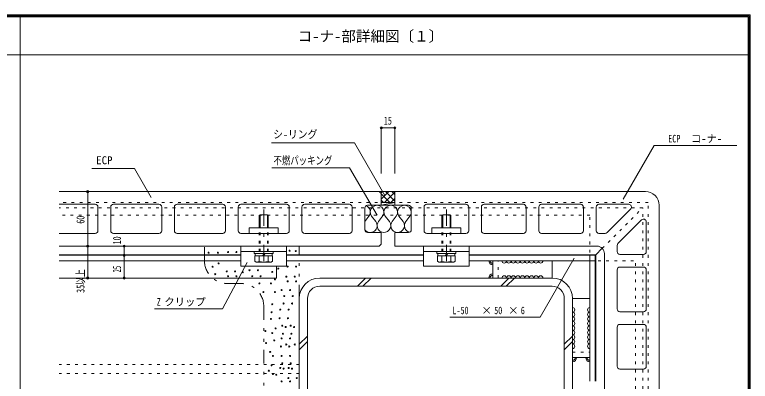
# Model space of a CAD drawing. Units: millimetres, scale not verified. Extents: x -1209 to 1209, y -852 to 852.
# Drawn here: x 402 to 1209, y 450 to 852 of the extents above; entities that cross this region are included whole.
import ezdxf
from ezdxf.enums import TextEntityAlignment as Align

# ---------------------------------------------------------------- set-up
doc = ezdxf.new("R2010")
doc.units = ezdxf.units.MM
doc.header["$LTSCALE"] = 3
for name, pattern in [('USER1', [3, 1, -2]), ('USER4', [13, 6, -3, 1, -3]), ('USER6', [16, 5, -3, 1, -3, 1, -3])]:
    doc.linetypes.add(name, pattern=pattern)
for name, color, linetype, lineweight in [('0-1_0-0WAKU', 7, 'Continuous', 18), ('0-2_0-1AL', 5, 'Continuous', 18), ('0-3_0-2SUNPO', 7, 'Continuous', 18), ('0-4_0-3STEEL', 6, 'Continuous', 18), ('0-5_0-4KANAMONO', 6, 'Continuous', 18), ('0-6_0-5FUKUSIZA', 3, 'Continuous', 18), ('0-7_0-6HIFUKU', 4, 'Continuous', 18), ('0-8_0-7KUTAI', 4, 'Continuous', 18)]:
    doc.layers.add(name, color=color, linetype=linetype, lineweight=lineweight)
doc.styles.add('ＭＳ ゴシック', font='')
doc.styles.get('ＭＳ ゴシック').set_extended_font_data('MS Gothic')

msp = doc.modelspace()

# ---------------------------------------------------------------- linework, layer by layer
at = {"layer": '0-1_0-0WAKU'}
for p, q in [((-1209.414, 852.414), (1209.414, 852.414)), ((-1208.207, 851.207), (1208.207, 851.207)), ((-1207, 850), (1207, 850)), ((408, 850), (408, -799)), ((1207, 850), (1207, -850)), ((1208.207, 851.207), (1208.207, -851.207)), ((1209.414, 852.414), (1209.414, -852.414)), ((-1207, 808.159), (1207, 808.159))]:
    msp.add_line(p, q, dxfattribs=at)
at = {"layer": '0-2_0-1AL'}
for p, q in [((450.739, 658.029), (802.163, 658.029)), ((804.284, 655.908), (802.163, 658.029)), ((804.284, 655.908), (804.284, 643.029)), ((1094.284, 658.029), (819.284, 658.029)), ((450.739, 644.029), (490.284, 644.029)), ((493.284, 641.029), (493.284, 615.029)), ((507.284, 615.029), (507.284, 641.029)), ((510.284, 644.029), (560.284, 644.029)), ((563.284, 641.029), (563.284, 615.029)), ((577.284, 615.029), (577.284, 641.029)), ((580.284, 644.029), (630.284, 644.029)), ((633.284, 641.029), (633.284, 615.029)), ((647.284, 615.029), (647.284, 641.029)), ((650.284, 644.029), (700.284, 644.029)), ((703.284, 641.029), (703.284, 615.029)), ((717.284, 615.029), (717.284, 641.029)), ((720.284, 644.029), (769.284, 644.029)), ((772.284, 641.029), (772.284, 615.029)), ((786.284, 640.029), (786.284, 616.029)), ((789.284, 643.029), (804.284, 643.029)), ((837.284, 616.029), (837.284, 640.029)), ((851.284, 615.029), (851.284, 641.029)), ((854.284, 644.029), (897.284, 644.029)), ((900.284, 641.029), (900.284, 615.029)), ((914.284, 615.029), (914.284, 641.029)), ((917.284, 644.029), (960.284, 644.029)), ((963.284, 641.029), (963.284, 615.029)), ((977.284, 615.029), (977.284, 641.029)), ((980.284, 644.029), (1023.284, 644.029)), ((1026.284, 641.029), (1026.284, 615.029)), ((1040.284, 615.029), (1040.284, 641.029)), ((1043.284, 644.029), (1076.042, 644.029)), ((1078.163, 638.908), (1052.163, 612.908)), ((1109.284, 368.029), (1109.284, 643.029)), ((1064.163, 600.908), (1090.163, 626.908)), ((1095.284, 624.786), (1095.284, 592.029)), ((490.284, 612.029), (450.739, 612.029)), ((560.284, 612.029), (510.284, 612.029)), ((630.284, 612.029), (580.284, 612.029)), ((700.284, 612.029), (650.284, 612.029)), ((769.284, 612.029), (720.284, 612.029)), ((834.284, 613.029), (819.284, 613.029)), ((897.284, 612.029), (854.284, 612.029)), ((960.284, 612.029), (917.284, 612.029)), ((1023.284, 612.029), (980.284, 612.029)), ((1050.042, 612.029), (1043.284, 612.029)), ((450.739, 598.029), (802.163, 598.029)), ((804.284, 600.15), (802.163, 598.029)), ((1063.284, 592.029), (1063.284, 598.786)), ((1049.284, 368.029), (1049.284, 590.029)), ((1092.284, 589.029), (1066.284, 589.029)), ((1066.284, 575.029), (1092.284, 575.029)), ((1063.284, 529.029), (1063.284, 572.029)), ((1095.284, 572.029), (1095.284, 529.029)), ((1092.284, 526.029), (1066.284, 526.029)), ((1063.284, 466.029), (1063.284, 509.029)), ((1066.284, 512.029), (1092.284, 512.029)), ((1095.284, 509.029), (1095.284, 466.029)), ((1092.284, 463.029), (1066.284, 463.029))]:
    msp.add_line(p, q, dxfattribs=at)
for points in [[(834.284, 643.029), (819.284, 643.029), (819.284, 658.029)], [(789.284, 613.029), (804.284, 613.029), (804.284, 600.15)], [(1041.284, 598.029), (819.284, 598.029), (819.284, 613.029)]]:
    msp.add_lwpolyline(points, dxfattribs=at)
for centre, radius, start, end in [((1094.284, 643.029), 15, 359.99997, 89.99998), ((490.284, 641.029), 3, 0, 90), ((510.284, 641.029), 3, 90, 180), ((560.284, 641.029), 3, 0, 90), ((580.284, 641.029), 3, 90, 180), ((630.284, 641.029), 3, 0, 90), ((650.284, 641.029), 3, 90, 180), ((700.284, 641.029), 3, 0, 90), ((720.284, 641.029), 3, 90, 180), ((769.284, 641.029), 3, 0, 90), ((789.284, 640.029), 3, 90, 180), ((834.284, 640.029), 3, 359.99997, 89.99998), ((854.284, 641.029), 3, 89.99998, 179.99998), ((897.284, 641.029), 3, 359.99997, 89.99998), ((917.284, 641.029), 3, 89.99998, 179.99998), ((960.284, 641.029), 3, 359.99997, 89.99998), ((980.284, 641.029), 3, 89.99998, 179.99998), ((1023.284, 641.029), 3, 359.99997, 89.99998), ((1043.284, 641.029), 3, 89.99998, 179.99998), ((1076.042, 641.029), 3, 315, 90), ((1092.284, 624.786), 3, 359.99997, 135), ((490.284, 615.029), 3, 269.99998, 359.99998), ((510.284, 615.029), 3, 179.99997, 269.99998), ((560.284, 615.029), 3, 269.99998, 359.99998), ((580.284, 615.029), 3, 179.99997, 269.99998), ((630.284, 615.029), 3, 269.99998, 359.99998), ((650.284, 615.029), 3, 179.99997, 269.99998), ((700.284, 615.029), 3, 269.99998, 359.99998), ((720.284, 615.029), 3, 179.99997, 269.99998), ((769.284, 615.029), 3, 269.99998, 359.99998), ((789.284, 616.029), 3, 179.99997, 269.99998), ((834.284, 616.029), 3, 270, 0), ((854.284, 615.029), 3, 180, 270), ((897.284, 615.029), 3, 270, 0), ((917.284, 615.029), 3, 180, 270), ((960.284, 615.029), 3, 270, 0), ((980.284, 615.029), 3, 180, 270), ((1023.284, 615.029), 3, 270, 0), ((1043.284, 615.029), 3, 180, 270), ((1050.042, 615.029), 3, 270, 315), ((1041.284, 590.029), 8, 359.99997, 89.99998), ((1066.284, 598.786), 3, 135, 180), ((1066.284, 592.029), 3, 180, 270), ((1092.284, 592.029), 3, 270, 0), ((1066.284, 572.029), 3, 89.99998, 179.99998), ((1092.284, 572.029), 3, 359.99997, 89.99998), ((1066.284, 529.029), 3, 180, 270), ((1092.284, 529.029), 3, 270, 0), ((1066.284, 509.029), 3, 89.99998, 179.99998), ((1092.284, 509.029), 3, 359.99997, 89.99998), ((1066.284, 466.029), 3, 180, 270), ((1092.284, 466.029), 3, 270, 0)]:
    msp.add_arc(centre, radius, start, end, dxfattribs=at)
at = {"layer": '0-3_0-2SUNPO'}
for p, q in [((804.284, 728.029), (819.284, 728.029)), ((804.284, 728.029), (804.284, 678.029)), ((819.284, 728.029), (819.284, 678.029)), ((774.915, 711.65), (683.967, 711.65)), ((808.41, 653.636), (774.915, 711.65)), ((1069.854, 649.645), (1103.918, 708.647)), ((1103.918, 708.647), (1194.777, 708.647)), ((533.348, 683.305), (486.732, 683.305)), ((551.774, 651.39), (533.348, 683.305)), ((769.548, 684.225), (684.371, 684.225)), ((799.683, 632.03), (769.548, 684.225)), ((482.072, 658.029), (482.072, 598.029)), ((482.072, 598.029), (482.072, 563.033)), ((657.048, 580.207), (630.043, 529.256)), ((482.072, 563.033), (562.072, 563.033)), ((630.043, 529.256), (555.536, 529.256))]:
    msp.add_line(p, q, dxfattribs=at)
at = {"layer": '0-3_0-2SUNPO', "linetype": 'USER4'}
for p, q in [((675.284, 638.412), (675.284, 573.887)), ((875.784, 638.412), (875.784, 573.887))]:
    msp.add_line(p, q, dxfattribs=at)
at = {"layer": '0-3_0-2SUNPO'}
for points in [[(522.072, 598.029), (522.072, 588.029), (522.072, 563.033)], [(1016.133, 584.93), (978.586, 519.896), (879.628, 519.896)]]:
    msp.add_lwpolyline(points, dxfattribs=at)
for centre, start, end in [((804.284, 728.029), 0, 180), ((804.284, 728.029), 180, 0), ((819.284, 728.029), 0, 180), ((819.284, 728.029), 180, 0), ((482.072, 658.029), 0, 180), ((482.072, 658.029), 180, 0), ((482.072, 598.029), 0, 180), ((482.072, 598.029), 180, 0), ((522.072, 598.029), 0, 180), ((522.072, 598.029), 180, 0), ((522.072, 588.029), 0, 180), ((522.072, 588.029), 180, 0), ((482.072, 563.033), 0, 180), ((482.072, 563.033), 180, 0), ((522.072, 563.033), 0, 180), ((522.072, 563.033), 180, 0)]:
    msp.add_arc(centre, 1.2, start, end, dxfattribs=at)
at = {"layer": '0-4_0-3STEEL', "linetype": 'USER1'}
for p, q in [((1033.281, 632.03), (450.739, 632.03)), ((1033.284, 582.025), (1033.281, 632.03)), ((932.784, 563.03), (932.784, 582.029)), ((1033.284, 582.029), (1083.289, 582.029)), ((1083.288, 54.361), (1083.288, 582.029)), ((1014.284, 481.53), (1033.284, 481.53))]:
    msp.add_line(p, q, dxfattribs=at)
at = {"layer": '0-4_0-3STEEL'}
for p, q in [((650.285, 588.029), (450.739, 588.029)), ((650.285, 582.029), (450.739, 582.029)), ((850.784, 588.029), (700.283, 588.029)), ((850.784, 582.029), (700.283, 582.029)), ((1039.287, 588.029), (900.785, 588.029)), ((1033.287, 582.029), (900.785, 582.029)), ((926.784, 563.03), (926.784, 582.029)), ((991.784, 563.03), (991.784, 582.029)), ((1033.284, 582.025), (1033.284, 588.029)), ((1033.284, 582.029), (1039.288, 582.029)), ((1033.284, 449.532), (1033.284, 582.029)), ((1039.284, 449.532), (1039.284, 588.029)), ((1014.284, 540.53), (1033.284, 540.53)), ((1014.284, 475.53), (1033.284, 475.53))]:
    msp.add_line(p, q, dxfattribs=at)
at = {"layer": '0-5_0-4KANAMONO', "linetype": 'USER1'}
for p, q in [((1097.284, 646.029), (450.739, 646.029)), ((1097.284, 54.361), (1097.284, 646.029)), ((1091.284, 640.029), (450.739, 640.029)), ((1046.942, 595.684), (1091.284, 640.029)), ((1091.284, 54.361), (1091.284, 640.029)), ((670.284, 592.029), (670.284, 618.029)), ((671.284, 592.029), (671.284, 618.029)), ((679.284, 592.029), (679.284, 618.029)), ((680.284, 592.029), (680.284, 618.029)), ((870.784, 592.029), (870.784, 618.029)), ((871.784, 592.029), (871.784, 618.029)), ((879.784, 592.029), (879.784, 618.029)), ((880.784, 592.029), (880.784, 618.029))]:
    msp.add_line(p, q, dxfattribs=at)
at = {"layer": '0-5_0-4KANAMONO'}
for p, q in [((671.284, 632.528), (670.284, 631.952)), ((670.284, 618.029), (670.284, 631.952)), ((671.284, 632.528), (679.284, 632.528)), ((671.284, 618.029), (671.284, 632.528)), ((679.284, 632.528), (680.284, 631.952)), ((679.284, 618.029), (679.284, 632.528)), ((680.284, 618.029), (680.284, 631.952)), ((871.784, 632.528), (870.784, 631.952)), ((870.784, 618.029), (870.784, 631.952)), ((871.784, 632.528), (879.784, 632.528)), ((871.784, 618.029), (871.784, 632.528)), ((879.784, 632.528), (880.784, 631.952)), ((879.784, 618.029), (879.784, 632.528)), ((880.784, 618.029), (880.784, 631.952)), ((659.285, 618.029), (691.283, 618.029)), ((659.285, 618.029), (659.285, 612.029)), ((691.283, 618.029), (691.283, 612.029)), ((859.785, 618.029), (891.783, 618.029)), ((859.785, 618.029), (859.785, 612.029)), ((891.783, 618.029), (891.783, 612.029)), ((659.285, 612.029), (691.283, 612.029)), ((859.785, 612.029), (891.783, 612.029)), ((650.285, 598.029), (700.283, 598.029)), ((650.285, 598.029), (650.285, 576.03)), ((700.283, 598.029), (700.283, 576.03)), ((850.785, 598.029), (900.783, 598.029)), ((850.785, 598.029), (850.785, 576.03)), ((900.783, 598.029), (900.783, 576.03)), ((650.285, 592.029), (700.283, 592.029)), ((664.784, 590.031), (664.784, 592.029)), ((664.784, 592.029), (685.784, 592.029)), ((664.784, 590.031), (685.784, 590.031)), ((666.084, 587.529), (666.084, 590.031)), ((673.841, 587.529), (675.284, 590.031)), ((675.284, 587.529), (676.728, 590.031)), ((684.484, 587.529), (684.484, 590.031)), ((685.784, 590.031), (685.784, 592.029)), ((850.785, 592.029), (900.783, 592.029)), ((865.284, 590.031), (865.284, 592.029)), ((865.284, 592.029), (886.284, 592.029)), ((865.284, 590.031), (886.284, 590.031)), ((866.584, 587.529), (866.584, 590.031)), ((874.341, 587.529), (875.784, 590.031)), ((875.784, 587.529), (877.227, 590.031)), ((884.984, 587.529), (884.984, 590.031)), ((886.284, 590.031), (886.284, 592.029)), ((1039.684, 588.429), (1046.942, 595.684)), ((650.285, 588.429), (450.739, 588.429)), ((650.285, 588.029), (450.739, 588.029)), ((665.469, 587.529), (685.099, 587.529)), ((665.469, 581.433), (665.469, 587.529)), ((667.033, 580.53), (665.469, 581.433)), ((670.377, 581.355), (670.377, 587.529)), ((680.192, 581.355), (680.192, 587.529)), ((683.534, 580.53), (685.099, 581.433)), ((685.099, 581.433), (685.099, 587.529)), ((850.784, 588.429), (700.283, 588.429)), ((850.784, 588.029), (700.283, 588.029)), ((865.969, 587.529), (885.599, 587.529)), ((865.969, 581.433), (865.969, 587.529)), ((867.533, 580.53), (865.969, 581.433)), ((870.877, 581.355), (870.877, 587.529)), ((880.692, 581.355), (880.692, 587.529)), ((884.034, 580.53), (885.599, 581.433)), ((885.599, 581.433), (885.599, 587.529)), ((1039.684, 588.429), (900.785, 588.429)), ((1039.684, 449.532), (1039.684, 588.429)), ((650.285, 576.03), (700.283, 576.03)), ((667.034, 580.53), (683.534, 580.53)), ((670.377, 581.355), (667.035, 580.53)), ((680.192, 581.355), (683.534, 580.53)), ((850.785, 576.03), (900.783, 576.03)), ((867.534, 580.53), (884.034, 580.53)), ((870.877, 581.355), (867.535, 580.53)), ((880.692, 581.355), (884.034, 580.53))]:
    msp.add_line(p, q, dxfattribs=at)
msp.add_lwpolyline([(1039.284, 449.532), (1039.284, 588.029), (900.785, 588.029)], dxfattribs=at)
for centre in [(675.284, 595.53), (875.784, 595.53)]:
    msp.add_arc(centre, 15, 250.903, 289.09698, dxfattribs=at)
at = {"layer": '0-6_0-5FUKUSIZA'}
for p, q in [((804.284, 655.908), (802.163, 658.029)), ((802.179, 658.013), (802.187, 658.021)), ((802.195, 658.029), (819.284, 658.029)), ((803.947, 656.245), (805.731, 658.029)), ((804.284, 649.511), (812.802, 658.029)), ((804.284, 655.908), (804.284, 643.029)), ((804.284, 655.516), (813.772, 646.029)), ((807.873, 646.029), (819.284, 657.44)), ((808.843, 658.029), (819.284, 647.587)), ((815.914, 658.029), (819.284, 654.658)), ((819.284, 658.029), (819.284, 643.029)), ((804.284, 648.445), (806.701, 646.029)), ((804.284, 646.029), (819.284, 646.029)), ((814.944, 646.029), (819.284, 650.369)), ((790.784, 631.024), (786.284, 625.025)), ((793.784, 631.024), (798.284, 625.025)), ((805.783, 631.024), (801.284, 625.025)), ((808.784, 631.024), (813.285, 625.025)), ((820.784, 631.024), (816.283, 625.025)), ((823.785, 631.024), (828.285, 625.025)), ((835.784, 631.024), (831.284, 625.025))]:
    msp.add_line(p, q, dxfattribs=at)
msp.add_lwpolyline([(819.284, 646.029), (804.284, 643.029), (819.284, 643.029)], dxfattribs=at)
for centre, radius, start, end in [((784.783, 635.525), 7.5, 323.12273, 68.18227), ((799.784, 635.525), 7.5, 323.12273, 216.87018), ((814.784, 635.525), 7.5, 323.12273, 216.87018), ((829.784, 635.525), 7.5, 323.12273, 216.87018), ((792.284, 620.524), 7.5, 216.87338, 36.87018), ((807.285, 620.524), 7.5, 143.12982, 246.4175), ((807.285, 620.524), 7.5, 246.4175, 36.87018), ((822.283, 620.524), 7.5, 143.12982, 246.4278), ((822.283, 620.524), 7.5, 246.4278, 36.87018), ((837.284, 620.524), 7.5, 143.12982, 255.74518), ((926.784, 582.029), 4.5, 180, 270), ((926.784, 582.029), 3, 180, 270), ((939.283, 582.029), 2.5, 180, 0), ((944.283, 582.029), 2.5, 180, 0), ((949.283, 582.029), 2.5, 180, 0), ((954.283, 582.029), 2.5, 180, 0), ((959.283, 582.029), 2.5, 180, 0), ((964.283, 582.029), 2.5, 180, 0), ((969.283, 582.029), 2.5, 180, 0), ((974.283, 582.029), 2.5, 180, 0), ((979.283, 582.029), 2.5, 180, 0), ((926.784, 563.03), 4.5, 90, 180), ((926.784, 563.03), 3, 90, 180), ((939.306, 563.03), 2.5, 0, 180), ((944.306, 563.03), 2.5, 0, 180), ((949.306, 563.03), 2.5, 0, 180), ((954.306, 563.03), 2.5, 0, 180), ((959.306, 563.03), 2.5, 0, 180), ((964.306, 563.03), 2.5, 0, 180), ((969.306, 563.03), 2.5, 0, 180), ((974.306, 563.03), 2.5, 0, 180), ((979.306, 563.03), 2.5, 0, 180), ((1014.284, 528.029), 2.5, 270, 90), ((1014.284, 523.029), 2.5, 270, 90), ((1033.284, 528.052), 2.5, 90, 270), ((1033.284, 523.052), 2.5, 90, 270), ((1014.284, 518.029), 2.5, 270, 90), ((1033.284, 518.052), 2.5, 90, 270), ((1014.284, 513.029), 2.5, 270, 90), ((1014.284, 508.029), 2.5, 270, 90), ((1033.284, 513.052), 2.5, 90, 270), ((1033.284, 508.052), 2.5, 90, 270), ((1014.284, 503.029), 2.5, 270, 90), ((1033.284, 503.052), 2.5, 90, 270), ((1014.284, 498.029), 2.5, 270, 90), ((1014.284, 493.029), 2.5, 270, 90), ((1033.284, 498.052), 2.5, 90, 270), ((1033.284, 493.052), 2.5, 90, 270), ((1014.284, 488.029), 2.5, 270, 90), ((1033.284, 488.052), 2.5, 90, 270), ((1014.284, 475.53), 3, 270, 360), ((1014.284, 475.53), 4.5, 270, 360), ((1033.284, 475.53), 4.5, 180, 270), ((1033.284, 475.53), 3, 180, 270)]:
    msp.add_arc(centre, radius, start, end, dxfattribs=at)
at = {"layer": '0-7_0-6HIFUKU', "linetype": 'USER6'}
for p, q in [((610.285, 582.029), (610.285, 598.029)), ((714.284, 540.53), (714.284, 598.029)), ((650.288, 557.029), (635.285, 557.029)), ((675.288, 532.029), (675.288, 284.029))]:
    msp.add_line(p, q, dxfattribs=at)
at = {"layer": '0-7_0-6HIFUKU'}
for centre in [(614.722, 590.887), (625.056, 590.887), (636.127, 591.625), (645.342, 591.625), (703.632, 593.061), (710.424, 592.596), (619.151, 575.386), (625.794, 579.077), (691.24, 573.399), (701.573, 575.613), (710.788, 575.613), (622.103, 567.267), (634.651, 570.219), (636.127, 565.052), (643.865, 570.219), (645.342, 565.052), (652.302, 569.387), (659.684, 571.601), (662.636, 564.958), (668.898, 571.601), (671.85, 564.958), (684.597, 569.708), (670.529, 557.16), (683.12, 557.16), (687.549, 561.589), (700.097, 564.541), (701.573, 559.374), (709.311, 564.541), (710.788, 559.374), (694.93, 549.779), (704.145, 549.779), (674.958, 547.564), (687.549, 547.564), (697.883, 543.136), (707.097, 543.136), (684.597, 534.278), (697.145, 535.016), (706.359, 535.016), (683.858, 525.421), (693.454, 528.373), (702.668, 528.373), (683.12, 518.04), (692.716, 518.778), (701.93, 518.778), (695.668, 510.658), (699.359, 509.182), (704.883, 510.658), (708.573, 509.182), (677.215, 504.753), (684.597, 502.539), (688.287, 507.706), (696.407, 501.801), (705.621, 501.801), (686.811, 494.42), (694.93, 496.634), (704.145, 496.634), (677.953, 491.467), (694.192, 487.777), (700.097, 489.991), (703.406, 487.777), (709.311, 489.991), (682.382, 481.872), (685.335, 477.443), (694.93, 477.443), (704.145, 477.443), (695.668, 469.324), (704.883, 469.324), (680.906, 461.204), (683.858, 467.109), (693.454, 464.157), (697.145, 463.419), (702.668, 464.157), (706.359, 463.419), (685.335, 457.514), (689.025, 456.776), (702.311, 453.085), (711.526, 453.085), (694.93, 449.394), (704.145, 449.394)]:
    msp.add_circle(centre, 0.567, dxfattribs=at)
at = {"layer": '0-7_0-6HIFUKU', "linetype": 'USER6'}
for centre, start, end in [((635.285, 582.029), 180, 270), ((650.288, 532.029), 0, 90)]:
    msp.add_arc(centre, 25, start, end, dxfattribs=at)
at = {"layer": '0-8_0-7KUTAI', "color": 6}
for p, q in [((689.284, 563.03), (689.284, 576.03)), ((450.739, 563.03), (689.284, 563.03)), ((991.784, 563.03), (736.784, 563.03)), ((778.134, 554.03), (787.134, 563.03)), ((784.134, 554.03), (793.134, 563.03)), ((935.434, 554.03), (944.434, 563.03)), ((941.434, 554.03), (950.434, 563.03)), ((991.784, 554.03), (736.784, 554.03)), ((714.284, 285.53), (714.284, 540.53)), ((723.284, 285.53), (723.284, 540.53)), ((1005.284, 285.53), (1005.284, 540.53)), ((1014.284, 285.53), (1014.284, 540.53)), ((714.284, 490.28), (723.284, 499.28)), ((714.284, 484.28), (723.284, 493.28)), ((1005.284, 490.28), (1014.284, 499.28)), ((1005.284, 484.28), (1014.284, 493.28))]:
    msp.add_line(p, q, dxfattribs=at)
at = {"layer": '0-8_0-7KUTAI', "color": 6, "linetype": 'USER1'}
for p, q in [((714.284, 468.03), (450.739, 468.03)), ((714.284, 458.03), (450.739, 458.03))]:
    msp.add_line(p, q, dxfattribs=at)
at = {"layer": '0-8_0-7KUTAI', "color": 6}
for centre, radius, start, end in [((736.784, 540.53), 22.5, 90, 180), ((991.784, 540.53), 22.5, 0, 90), ((736.784, 540.53), 13.5, 90, 180), ((991.784, 540.53), 13.5, 0, 90)]:
    msp.add_arc(centre, radius, start, end, dxfattribs=at)

# ---------------------------------------------------------------- texts
at = {"layer": '0-1_0-0WAKU', "style": 'ＭＳ ゴシック'}
msp.add_text('コ-ナ-部詳細図〔１〕', height=11.72, dxfattribs=at).set_placement((712.56, 819.409), align=Align.BOTTOM_LEFT)
at = {"layer": '0-3_0-2SUNPO', "style": 'ＭＳ ゴシック'}
for s, height, width, p in [('15', 8.791, 0.7, (807.183, 728.929)), ('シ-リング', 8.791, 0.9, (685.675, 713.883)), ('ECP', 8.303, 0.75, (1119.344, 709.547)), ('不燃パッキング', 8.791, 0.75, (686.024, 685.125)), ('Z', 8.303, 0.75, (557.923, 530.156)), ('L-50', 8.303, 0.75, (882.388, 520.796)), ('50', 8.303, 0.75, (928.286, 520.796)), ('6', 8.303, 0.75, (957.49, 520.796))]:
    msp.add_text(s, height=height, dxfattribs=dict(at, width=width)).set_placement(p, align=Align.BOTTOM_LEFT)
for s, height, p in [('コ-ナ-', 8.303, (1144.383, 709.547)), ('ECP', 8.791, (491.372, 685.408)), ('クリップ', 8.303, (566.269, 530.156)), ('×', 8.303, (914.383, 520.796)), ('×', 8.303, (943.588, 520.796))]:
    msp.add_text(s, height=height, dxfattribs=at).set_placement(p, align=Align.BOTTOM_LEFT)
for s, height, width, p in [('60', 8.798, 0.7, (481.172, 622.724)), ('10', 8.798, 0.7, (521.172, 600.039)), ('25', 8.791, 0.5, (521.172, 569.254)), ('35以上', 8.798, 0.7, (481.172, 546.729))]:
    msp.add_text(s, height=height, rotation=90, dxfattribs=dict(at, width=width)).set_placement(p, align=Align.BOTTOM_LEFT)

doc.saveas('drawing.dxf')
